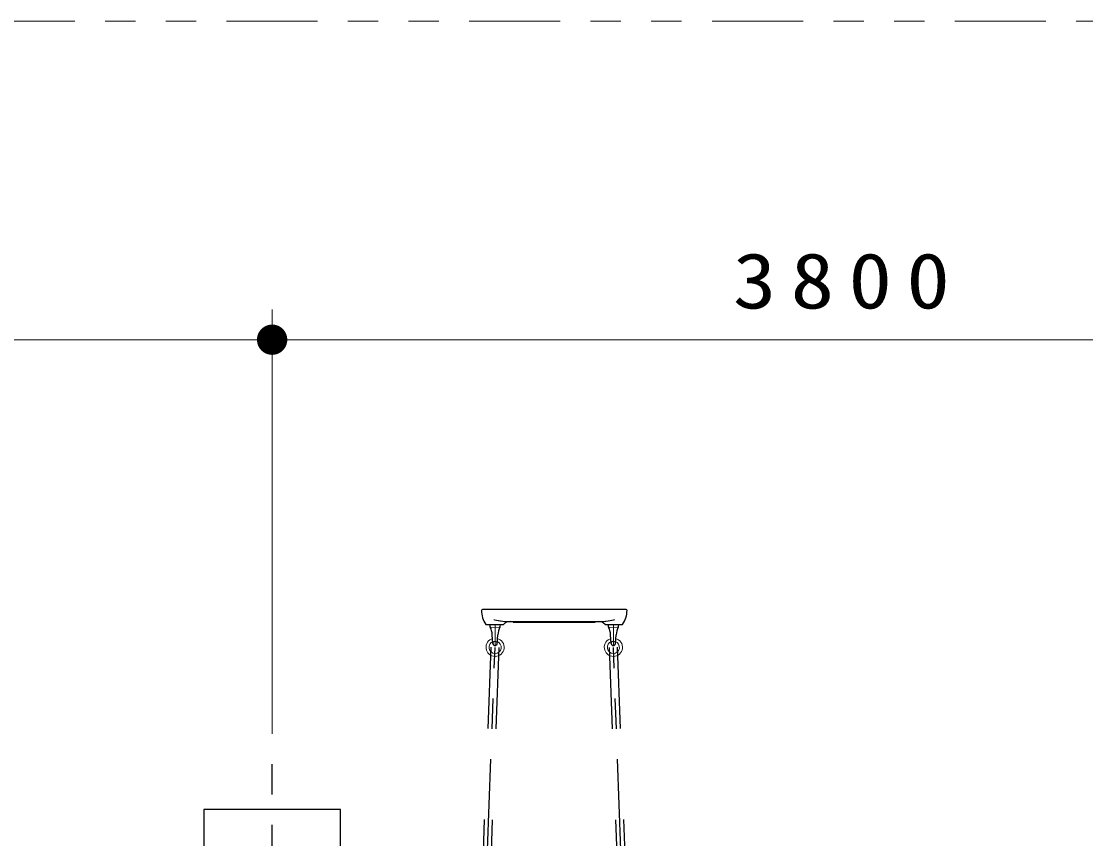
# Model space of a CAD drawing. Units: millimetres on the paper, with parts at other scales. Extents: x -385 to 0, y -5 to 267.
# Drawn here: x -77.29 to -42.2, y 170.55 to 197.52 of the extents above; entities that cross this region are included whole.
import ezdxf

# ---------------------------------------------------------------- set-up
doc = ezdxf.new("R2010")
doc.units = ezdxf.units.MM
for name, pattern in [('USER1', [4.5, 2.5, -2]), ('USER2', [6, 3, -1, 1, -1]), ('USER3', [8, 3, -1, 1, -1, 1, -1]), ('USER4', [8, 5, -3])]:
    doc.linetypes.add(name, pattern=pattern)
doc.layers.add('LY_1', color=4, linetype='Continuous', lineweight=25)
doc.styles.add('ＭＳ ゴシック', font='')
doc.styles.get('ＭＳ ゴシック').set_extended_font_data('MS Gothic')

# ---------------------------------------------------------------- blocks, each defined once
blk = doc.blocks.new('filled_dot')
at = {"color": 0, "linetype": 'Continuous', "lineweight": -2, "const_width": 1.25}
blk.add_lwpolyline([(-0.625, 0, 1), (0.625, 0, 1)], format="xyb", close=True, dxfattribs=at)

msp = doc.modelspace()

# ---------------------------------------------------------------- linework, layer by layer
at = {"layer": 'LY_1', "color": 7, "linetype": 'USER3', "lineweight": 13}
msp.add_line((-102.518, 197.516), (-31.018, 197.516), dxfattribs=at)
at = {"layer": 'LY_1', "color": 7, "lineweight": 13}
for p, q in [((-69.018, 174.016), (-69.018, 188.013)), ((-102.518, 187.013), (-69.018, 187.013)), ((-31.018, 187.013), (-69.018, 187.013)), ((-61.505, 177.616), (-61.831, 177.616)), ((-57.931, 177.616), (-57.605, 177.616)), ((-61.802, 177.516), (-61.668, 177.509)), ((-61.535, 177.516), (-61.668, 177.509)), ((-57.902, 177.516), (-57.768, 177.509)), ((-57.635, 177.516), (-57.768, 177.509))]:
    msp.add_line(p, q, dxfattribs=at)
at = {"layer": 'LY_1', "color": 131}
for p, q in [((-57.348, 178.116), (-62.088, 178.116)), ((-61.955, 177.616), (-61.407, 177.616)), ((-61.551, 177.616), (-61.531, 177.616)), ((-61.288, 177.716), (-58.148, 177.716)), ((-61.068, 177.7), (-61.07, 177.706)), ((-61.063, 177.696), (-61.013, 177.696)), ((-61.013, 177.696), (-58.424, 177.696)), ((-58.424, 177.696), (-58.373, 177.696)), ((-58.366, 177.706), (-58.369, 177.7)), ((-58.03, 177.616), (-57.481, 177.616)), ((-57.906, 177.616), (-57.886, 177.616))]:
    msp.add_line(p, q, dxfattribs=at)
at = {"layer": 'LY_1', "color": 2, "linetype": 'USER2', "lineweight": 13}
for p, q in [((-61.668, 177.616), (-61.668, 176.926)), ((-57.768, 177.616), (-57.768, 176.926))]:
    msp.add_line(p, q, dxfattribs=at)
at = {"layer": 'LY_1', "color": 7}
for p, q in [((-61.738, 176.991), (-61.76, 177.281)), ((-61.598, 176.991), (-61.577, 177.281)), ((-57.838, 176.991), (-57.86, 177.281)), ((-57.698, 176.991), (-57.677, 177.281))]:
    msp.add_line(p, q, dxfattribs=at)
at = {"layer": 'LY_1', "linetype": 'USER4'}
for p, q in [((-62.501, 158.196), (-61.8, 176.871)), ((-62.236, 158.186), (-61.535, 176.861)), ((-57.201, 158.186), (-57.901, 176.861)), ((-56.936, 158.196), (-57.636, 176.871))]:
    msp.add_line(p, q, dxfattribs=at)
at = {"layer": 'LY_1', "color": 20, "linetype": 'USER2'}
for p, q in [((-62.368, 158.191), (-61.668, 176.866)), ((-57.068, 158.191), (-57.769, 176.866)), ((-69.018, 142.016), (-69.018, 173.016))]:
    msp.add_line(p, q, dxfattribs=at)
at = {"layer": 'LY_1', "linetype": 'USER4'}
msp.add_lwpolyline([(-71.268, 167.016), (-66.768, 167.016), (-66.768, 171.516), (-71.268, 171.516)], close=True, dxfattribs=at)
at = {"layer": 'LY_1', "color": 131}
for centre, radius, start, end in [((-62.088, 178.086), 0.03, 90, 180), ((-61.318, 178.086), 0.8, 180, 215.2344), ((-58.118, 178.086), 0.8, 324.7656, 0), ((-57.348, 178.086), 0.03, 0, 90), ((-61.955, 177.636), 0.02, 215.2344, 270), ((-61.407, 177.636), 0.02, 270, 316.5675), ((-61.175, 177.416), 0.3, 90, 136.5675), ((-61.085, 177.701), 0.015, 20, 90), ((-61.063, 177.701), 0.005, 200, 270), ((-58.373, 177.701), 0.005, 270, 340), ((-58.352, 177.701), 0.015, 90, 160), ((-58.262, 177.416), 0.3, 43.4325, 90), ((-58.03, 177.636), 0.02, 223.4325, 270), ((-57.481, 177.636), 0.02, 270, 324.7656)]:
    msp.add_arc(centre, radius, start, end, dxfattribs=at)
at = {"layer": 'LY_1', "color": 7, "lineweight": 13}
for centre, radius, start, end in [((-61.831, 177.604), 0.012, 90, 180), ((-61.505, 177.604), 0.012, 0, 90), ((-57.931, 177.604), 0.012, 90, 180), ((-57.605, 177.604), 0.012, 0, 90), ((-61.8, 177.546), 0.03, 204.9727, 270), ((-61.536, 177.546), 0.03, 270, 335.0273), ((-57.9, 177.546), 0.03, 204.9727, 270), ((-57.636, 177.546), 0.03, 270, 335.0273), ((-61.668, 176.866), 0.3, 103.8846, 76.1154), ((-61.668, 176.866), 0.2, 108.6765, 71.3235), ((-57.769, 176.866), 0.3, 103.8846, 76.1154), ((-57.769, 176.866), 0.2, 108.6765, 71.3235)]:
    msp.add_arc(centre, radius, start, end, dxfattribs=at)
at = {"layer": 'LY_1', "color": 7}
for centre, radius, start, end in [((-61.676, 177.604), 0.167, 180, 205.6338), ((-61.661, 177.604), 0.167, 335.0273, 0), ((-57.776, 177.604), 0.167, 180, 204.9727), ((-57.761, 177.604), 0.167, 334.3662, 0), ((-62.458, 177.229), 0.7, 4.2913, 25.6338), ((-60.879, 177.229), 0.7, 154.3662, 175.7087), ((-58.558, 177.229), 0.7, 4.2913, 25.6338), ((-56.979, 177.229), 0.7, 154.3662, 175.7087), ((-61.668, 176.996), 0.07, 184.2913, 355.7087), ((-57.768, 176.996), 0.07, 184.2913, 355.7087)]:
    msp.add_arc(centre, radius, start, end, dxfattribs=at)
at = {"layer": 'LY_1', "color": 7, "linetype": 'USER1', "lineweight": 13}
for centre in [(-61.668, 176.996), (-57.768, 176.996)]:
    msp.add_arc(centre, 0.07, 355.7087, 184.2913, dxfattribs=at)
at = {"layer": 'LY_1', "color": 131, "lineweight": 13}
for points, knots in [([(-61.392, 177.722), (-61.394, 177.722), (-61.396, 177.723), (-61.397, 177.723), (-61.399, 177.723), (-61.401, 177.723), (-61.402, 177.723), (-61.404, 177.723), (-61.406, 177.724), (-61.407, 177.724), (-61.409, 177.724), (-61.41, 177.724), (-61.412, 177.724), (-61.414, 177.724), (-61.415, 177.725), (-61.417, 177.725), (-61.419, 177.725), (-61.42, 177.725), (-61.422, 177.725), (-61.424, 177.726), (-61.425, 177.726), (-61.427, 177.726), (-61.429, 177.726), (-61.43, 177.726), (-61.432, 177.727), (-61.433, 177.727), (-61.435, 177.727), (-61.437, 177.727), (-61.438, 177.727), (-61.44, 177.728), (-61.442, 177.728), (-61.443, 177.728), (-61.445, 177.728), (-61.447, 177.729), (-61.448, 177.729), (-61.45, 177.729), (-61.452, 177.729), (-61.453, 177.729), (-61.455, 177.73), (-61.456, 177.73), (-61.458, 177.73), (-61.46, 177.73), (-61.461, 177.731), (-61.463, 177.731), (-61.465, 177.731), (-61.466, 177.731), (-61.468, 177.732), (-61.47, 177.732), (-61.471, 177.732), (-61.473, 177.732), (-61.474, 177.732), (-61.476, 177.733), (-61.478, 177.733), (-61.479, 177.733), (-61.481, 177.733), (-61.483, 177.734), (-61.484, 177.734), (-61.486, 177.734), (-61.488, 177.734), (-61.489, 177.735), (-61.491, 177.735), (-61.492, 177.735), (-61.494, 177.735), (-61.496, 177.736), (-61.497, 177.736), (-61.499, 177.736), (-61.501, 177.736), (-61.502, 177.737), (-61.504, 177.737), (-61.506, 177.737), (-61.507, 177.738), (-61.509, 177.738), (-61.51, 177.738), (-61.512, 177.738), (-61.514, 177.739), (-61.515, 177.739), (-61.517, 177.739), (-61.519, 177.739), (-61.52, 177.74), (-61.522, 177.74), (-61.524, 177.74), (-61.525, 177.74), (-61.527, 177.741), (-61.528, 177.741), (-61.53, 177.741), (-61.532, 177.742), (-61.533, 177.742), (-61.535, 177.742), (-61.537, 177.742), (-61.538, 177.743), (-61.54, 177.743), (-61.541, 177.743), (-61.543, 177.744), (-61.545, 177.744), (-61.546, 177.744), (-61.548, 177.744), (-61.55, 177.745), (-61.551, 177.745), (-61.553, 177.745), (-61.555, 177.746), (-61.556, 177.746), (-61.558, 177.746), (-61.559, 177.746), (-61.561, 177.747), (-61.563, 177.747), (-61.564, 177.747), (-61.566, 177.748), (-61.568, 177.748), (-61.569, 177.748), (-61.571, 177.748), (-61.572, 177.749), (-61.574, 177.749), (-61.576, 177.749), (-61.577, 177.75), (-61.579, 177.75), (-61.581, 177.75), (-61.582, 177.751), (-61.584, 177.751), (-61.585, 177.751), (-61.587, 177.751), (-61.589, 177.752), (-61.59, 177.752), (-61.592, 177.752), (-61.594, 177.753), (-61.595, 177.753), (-61.597, 177.753), (-61.598, 177.754), (-61.6, 177.754), (-61.602, 177.754), (-61.603, 177.755), (-61.605, 177.755), (-61.607, 177.755), (-61.608, 177.756), (-61.61, 177.756), (-61.611, 177.756), (-61.613, 177.756), (-61.615, 177.757), (-61.616, 177.757), (-61.618, 177.757), (-61.62, 177.758), (-61.621, 177.758), (-61.623, 177.758), (-61.624, 177.759), (-61.626, 177.759), (-61.628, 177.759), (-61.629, 177.76), (-61.631, 177.76), (-61.633, 177.76), (-61.634, 177.761), (-61.636, 177.761), (-61.637, 177.761), (-61.639, 177.762), (-61.641, 177.762), (-61.642, 177.762), (-61.644, 177.763), (-61.646, 177.763), (-61.647, 177.763), (-61.649, 177.764), (-61.65, 177.764), (-61.652, 177.764), (-61.654, 177.765), (-61.655, 177.765), (-61.657, 177.765), (-61.659, 177.766), (-61.66, 177.766), (-61.662, 177.766), (-61.663, 177.767), (-61.665, 177.767), (-61.667, 177.767), (-61.668, 177.768), (-61.67, 177.768), (-61.672, 177.768), (-61.673, 177.769), (-61.675, 177.769), (-61.676, 177.769), (-61.678, 177.77), (-61.68, 177.77), (-61.681, 177.77), (-61.683, 177.771), (-61.684, 177.771), (-61.686, 177.771), (-61.688, 177.772), (-61.689, 177.772), (-61.691, 177.772), (-61.693, 177.773), (-61.694, 177.773), (-61.696, 177.773), (-61.697, 177.774), (-61.699, 177.774), (-61.701, 177.775), (-61.702, 177.775), (-61.704, 177.775), (-61.706, 177.776), (-61.707, 177.776), (-61.709, 177.776), (-61.71, 177.777), (-61.712, 177.777), (-61.714, 177.777), (-61.715, 177.778)], [0, 0, 0, 0, 1, 1, 1, 2, 2, 2, 3, 3, 3, 4, 4, 4, 5, 5, 5, 6, 6, 6, 7, 7, 7, 8, 8, 8, 9, 9, 9, 10, 10, 10, 11, 11, 11, 12, 12, 12, 13, 13, 13, 14, 14, 14, 15, 15, 15, 16, 16, 16, 17, 17, 17, 18, 18, 18, 19, 19, 19, 20, 20, 20, 21, 21, 21, 22, 22, 22, 23, 23, 23, 24, 24, 24, 25, 25, 25, 26, 26, 26, 27, 27, 27, 28, 28, 28, 29, 29, 29, 30, 30, 30, 31, 31, 31, 32, 32, 32, 33, 33, 33, 34, 34, 34, 35, 35, 35, 36, 36, 36, 37, 37, 37, 38, 38, 38, 39, 39, 39, 40, 40, 40, 41, 41, 41, 42, 42, 42, 43, 43, 43, 44, 44, 44, 45, 45, 45, 46, 46, 46, 47, 47, 47, 48, 48, 48, 49, 49, 49, 50, 50, 50, 51, 51, 51, 52, 52, 52, 53, 53, 53, 54, 54, 54, 55, 55, 55, 56, 56, 56, 57, 57, 57, 58, 58, 58, 59, 59, 59, 60, 60, 60, 61, 61, 61, 62, 62, 62, 63, 63, 63, 64, 64, 64, 65, 65, 65, 66, 66, 66, 66]), ([(-61.288, 177.716), (-61.289, 177.716), (-61.29, 177.716), (-61.292, 177.716), (-61.293, 177.716), (-61.294, 177.716), (-61.295, 177.716), (-61.296, 177.716), (-61.297, 177.716), (-61.299, 177.716), (-61.3, 177.716), (-61.301, 177.716), (-61.302, 177.716), (-61.303, 177.716), (-61.304, 177.716), (-61.306, 177.716), (-61.307, 177.716), (-61.308, 177.716), (-61.309, 177.717), (-61.31, 177.717), (-61.311, 177.717), (-61.313, 177.717), (-61.314, 177.717), (-61.315, 177.717), (-61.316, 177.717), (-61.317, 177.717), (-61.318, 177.717), (-61.319, 177.717), (-61.321, 177.717), (-61.322, 177.717), (-61.323, 177.717), (-61.324, 177.717), (-61.325, 177.717), (-61.326, 177.717), (-61.328, 177.717), (-61.329, 177.717), (-61.33, 177.717), (-61.331, 177.717), (-61.332, 177.717), (-61.333, 177.717), (-61.335, 177.718), (-61.336, 177.718), (-61.337, 177.718), (-61.338, 177.718), (-61.339, 177.718), (-61.34, 177.718), (-61.341, 177.718), (-61.343, 177.718), (-61.344, 177.718), (-61.345, 177.718), (-61.346, 177.718), (-61.347, 177.718), (-61.348, 177.718), (-61.35, 177.718), (-61.351, 177.719), (-61.352, 177.719), (-61.353, 177.719), (-61.354, 177.719), (-61.355, 177.719), (-61.357, 177.719), (-61.358, 177.719), (-61.359, 177.719), (-61.36, 177.719), (-61.361, 177.719), (-61.362, 177.719), (-61.363, 177.72), (-61.365, 177.72), (-61.366, 177.72), (-61.367, 177.72), (-61.368, 177.72), (-61.369, 177.72), (-61.37, 177.72), (-61.372, 177.72), (-61.373, 177.72), (-61.374, 177.72), (-61.375, 177.721), (-61.376, 177.721), (-61.377, 177.721), (-61.378, 177.721), (-61.38, 177.721), (-61.381, 177.721), (-61.382, 177.721), (-61.383, 177.721), (-61.384, 177.721), (-61.385, 177.721), (-61.387, 177.722), (-61.388, 177.722), (-61.389, 177.722), (-61.39, 177.722), (-61.391, 177.722), (-61.392, 177.722)], [0, 0, 0, 0, 1, 1, 1, 2, 2, 2, 3, 3, 3, 4, 4, 4, 5, 5, 5, 6, 6, 6, 7, 7, 7, 8, 8, 8, 9, 9, 9, 10, 10, 10, 11, 11, 11, 12, 12, 12, 13, 13, 13, 14, 14, 14, 15, 15, 15, 16, 16, 16, 17, 17, 17, 18, 18, 18, 19, 19, 19, 20, 20, 20, 21, 21, 21, 22, 22, 22, 23, 23, 23, 24, 24, 24, 25, 25, 25, 26, 26, 26, 27, 27, 27, 28, 28, 28, 29, 29, 29, 30, 30, 30, 30]), ([(-58.044, 177.722), (-58.045, 177.722), (-58.047, 177.722), (-58.048, 177.722), (-58.049, 177.722), (-58.05, 177.722), (-58.051, 177.721), (-58.052, 177.721), (-58.053, 177.721), (-58.055, 177.721), (-58.056, 177.721), (-58.057, 177.721), (-58.058, 177.721), (-58.059, 177.721), (-58.06, 177.721), (-58.062, 177.721), (-58.063, 177.72), (-58.064, 177.72), (-58.065, 177.72), (-58.066, 177.72), (-58.067, 177.72), (-58.068, 177.72), (-58.07, 177.72), (-58.071, 177.72), (-58.072, 177.72), (-58.073, 177.72), (-58.074, 177.719), (-58.075, 177.719), (-58.077, 177.719), (-58.078, 177.719), (-58.079, 177.719), (-58.08, 177.719), (-58.081, 177.719), (-58.082, 177.719), (-58.084, 177.719), (-58.085, 177.719), (-58.086, 177.719), (-58.087, 177.718), (-58.088, 177.718), (-58.089, 177.718), (-58.09, 177.718), (-58.092, 177.718), (-58.093, 177.718), (-58.094, 177.718), (-58.095, 177.718), (-58.096, 177.718), (-58.097, 177.718), (-58.099, 177.718), (-58.1, 177.718), (-58.101, 177.718), (-58.102, 177.718), (-58.103, 177.717), (-58.104, 177.717), (-58.106, 177.717), (-58.107, 177.717), (-58.108, 177.717), (-58.109, 177.717), (-58.11, 177.717), (-58.111, 177.717), (-58.112, 177.717), (-58.114, 177.717), (-58.115, 177.717), (-58.116, 177.717), (-58.117, 177.717), (-58.118, 177.717), (-58.119, 177.717), (-58.121, 177.717), (-58.122, 177.717), (-58.123, 177.717), (-58.124, 177.717), (-58.125, 177.717), (-58.126, 177.717), (-58.128, 177.717), (-58.129, 177.716), (-58.13, 177.716), (-58.131, 177.716), (-58.132, 177.716), (-58.133, 177.716), (-58.135, 177.716), (-58.136, 177.716), (-58.137, 177.716), (-58.138, 177.716), (-58.139, 177.716), (-58.14, 177.716), (-58.141, 177.716), (-58.143, 177.716), (-58.144, 177.716), (-58.145, 177.716), (-58.146, 177.716), (-58.147, 177.716), (-58.148, 177.716)], [0, 0, 0, 0, 1, 1, 1, 2, 2, 2, 3, 3, 3, 4, 4, 4, 5, 5, 5, 6, 6, 6, 7, 7, 7, 8, 8, 8, 9, 9, 9, 10, 10, 10, 11, 11, 11, 12, 12, 12, 13, 13, 13, 14, 14, 14, 15, 15, 15, 16, 16, 16, 17, 17, 17, 18, 18, 18, 19, 19, 19, 20, 20, 20, 21, 21, 21, 22, 22, 22, 23, 23, 23, 24, 24, 24, 25, 25, 25, 26, 26, 26, 27, 27, 27, 28, 28, 28, 29, 29, 29, 30, 30, 30, 30]), ([(-57.721, 177.778), (-57.723, 177.777), (-57.725, 177.777), (-57.726, 177.777), (-57.728, 177.776), (-57.729, 177.776), (-57.731, 177.776), (-57.733, 177.775), (-57.734, 177.775), (-57.736, 177.775), (-57.738, 177.774), (-57.739, 177.774), (-57.741, 177.773), (-57.742, 177.773), (-57.744, 177.773), (-57.746, 177.772), (-57.747, 177.772), (-57.749, 177.772), (-57.75, 177.771), (-57.752, 177.771), (-57.754, 177.771), (-57.755, 177.77), (-57.757, 177.77), (-57.759, 177.77), (-57.76, 177.769), (-57.762, 177.769), (-57.763, 177.769), (-57.765, 177.768), (-57.767, 177.768), (-57.768, 177.768), (-57.77, 177.767), (-57.772, 177.767), (-57.773, 177.767), (-57.775, 177.766), (-57.776, 177.766), (-57.778, 177.766), (-57.78, 177.765), (-57.781, 177.765), (-57.783, 177.765), (-57.785, 177.764), (-57.786, 177.764), (-57.788, 177.764), (-57.789, 177.763), (-57.791, 177.763), (-57.793, 177.763), (-57.794, 177.762), (-57.796, 177.762), (-57.797, 177.762), (-57.799, 177.761), (-57.801, 177.761), (-57.802, 177.761), (-57.804, 177.76), (-57.806, 177.76), (-57.807, 177.76), (-57.809, 177.759), (-57.81, 177.759), (-57.812, 177.759), (-57.814, 177.758), (-57.815, 177.758), (-57.817, 177.758), (-57.819, 177.757), (-57.82, 177.757), (-57.822, 177.757), (-57.823, 177.756), (-57.825, 177.756), (-57.827, 177.756), (-57.828, 177.756), (-57.83, 177.755), (-57.832, 177.755), (-57.833, 177.755), (-57.835, 177.754), (-57.836, 177.754), (-57.838, 177.754), (-57.84, 177.753), (-57.841, 177.753), (-57.843, 177.753), (-57.845, 177.752), (-57.846, 177.752), (-57.848, 177.752), (-57.849, 177.751), (-57.851, 177.751), (-57.853, 177.751), (-57.854, 177.751), (-57.856, 177.75), (-57.858, 177.75), (-57.859, 177.75), (-57.861, 177.749), (-57.863, 177.749), (-57.864, 177.749), (-57.866, 177.748), (-57.867, 177.748), (-57.869, 177.748), (-57.871, 177.748), (-57.872, 177.747), (-57.874, 177.747), (-57.876, 177.747), (-57.877, 177.746), (-57.879, 177.746), (-57.88, 177.746), (-57.882, 177.746), (-57.884, 177.745), (-57.885, 177.745), (-57.887, 177.745), (-57.889, 177.744), (-57.89, 177.744), (-57.892, 177.744), (-57.893, 177.744), (-57.895, 177.743), (-57.897, 177.743), (-57.898, 177.743), (-57.9, 177.742), (-57.902, 177.742), (-57.903, 177.742), (-57.905, 177.742), (-57.907, 177.741), (-57.908, 177.741), (-57.91, 177.741), (-57.911, 177.74), (-57.913, 177.74), (-57.915, 177.74), (-57.916, 177.74), (-57.918, 177.739), (-57.92, 177.739), (-57.921, 177.739), (-57.923, 177.739), (-57.925, 177.738), (-57.926, 177.738), (-57.928, 177.738), (-57.929, 177.737), (-57.931, 177.737), (-57.933, 177.737), (-57.934, 177.737), (-57.936, 177.736), (-57.938, 177.736), (-57.939, 177.736), (-57.941, 177.736), (-57.942, 177.735), (-57.944, 177.735), (-57.946, 177.735), (-57.947, 177.735), (-57.949, 177.734), (-57.951, 177.734), (-57.952, 177.734), (-57.954, 177.734), (-57.956, 177.733), (-57.957, 177.733), (-57.959, 177.733), (-57.96, 177.733), (-57.962, 177.732), (-57.964, 177.732), (-57.965, 177.732), (-57.967, 177.732), (-57.969, 177.732), (-57.97, 177.731), (-57.972, 177.731), (-57.974, 177.731), (-57.975, 177.731), (-57.977, 177.73), (-57.979, 177.73), (-57.98, 177.73), (-57.982, 177.73), (-57.983, 177.729), (-57.985, 177.729), (-57.987, 177.729), (-57.988, 177.729), (-57.99, 177.729), (-57.992, 177.728), (-57.993, 177.728), (-57.995, 177.728), (-57.997, 177.728), (-57.998, 177.727), (-58, 177.727), (-58.001, 177.727), (-58.003, 177.727), (-58.005, 177.727), (-58.006, 177.726), (-58.008, 177.726), (-58.01, 177.726), (-58.011, 177.726), (-58.013, 177.726), (-58.015, 177.725), (-58.016, 177.725), (-58.018, 177.725), (-58.02, 177.725), (-58.021, 177.725), (-58.023, 177.724), (-58.025, 177.724), (-58.026, 177.724), (-58.028, 177.724), (-58.029, 177.724), (-58.031, 177.724), (-58.033, 177.723), (-58.034, 177.723), (-58.036, 177.723), (-58.038, 177.723), (-58.039, 177.723), (-58.041, 177.723), (-58.043, 177.722), (-58.044, 177.722)], [0, 0, 0, 0, 1, 1, 1, 2, 2, 2, 3, 3, 3, 4, 4, 4, 5, 5, 5, 6, 6, 6, 7, 7, 7, 8, 8, 8, 9, 9, 9, 10, 10, 10, 11, 11, 11, 12, 12, 12, 13, 13, 13, 14, 14, 14, 15, 15, 15, 16, 16, 16, 17, 17, 17, 18, 18, 18, 19, 19, 19, 20, 20, 20, 21, 21, 21, 22, 22, 22, 23, 23, 23, 24, 24, 24, 25, 25, 25, 26, 26, 26, 27, 27, 27, 28, 28, 28, 29, 29, 29, 30, 30, 30, 31, 31, 31, 32, 32, 32, 33, 33, 33, 34, 34, 34, 35, 35, 35, 36, 36, 36, 37, 37, 37, 38, 38, 38, 39, 39, 39, 40, 40, 40, 41, 41, 41, 42, 42, 42, 43, 43, 43, 44, 44, 44, 45, 45, 45, 46, 46, 46, 47, 47, 47, 48, 48, 48, 49, 49, 49, 50, 50, 50, 51, 51, 51, 52, 52, 52, 53, 53, 53, 54, 54, 54, 55, 55, 55, 56, 56, 56, 57, 57, 57, 58, 58, 58, 59, 59, 59, 60, 60, 60, 61, 61, 61, 62, 62, 62, 63, 63, 63, 64, 64, 64, 65, 65, 65, 66, 66, 66, 66])]:
    msp.add_open_spline(points, degree=3, knots=knots, dxfattribs=at)

# ---------------------------------------------------------------- block references
at = {"layer": 'LY_1', "color": 7, "lineweight": 13, "xscale": 0.4, "yscale": 0.4, "rotation": 180}
msp.add_blockref('filled_dot', (-69.018, 187.013), dxfattribs=at)
at = {"layer": 'LY_1', "color": 7, "lineweight": 13, "xscale": 0.4, "yscale": 0.4}
msp.add_blockref('filled_dot', (-69.018, 187.013), dxfattribs=at)

# ---------------------------------------------------------------- texts
at = {"layer": 'LY_1', "color": 7, "insert": (-50.018, 188.013), "char_height": 1.833, "attachment_point": 8, "style": 'ＭＳ ゴシック'}
msp.add_mtext('\\T1.33;\\W1.15;3800', dxfattribs=at)

doc.saveas('drawing.dxf')
